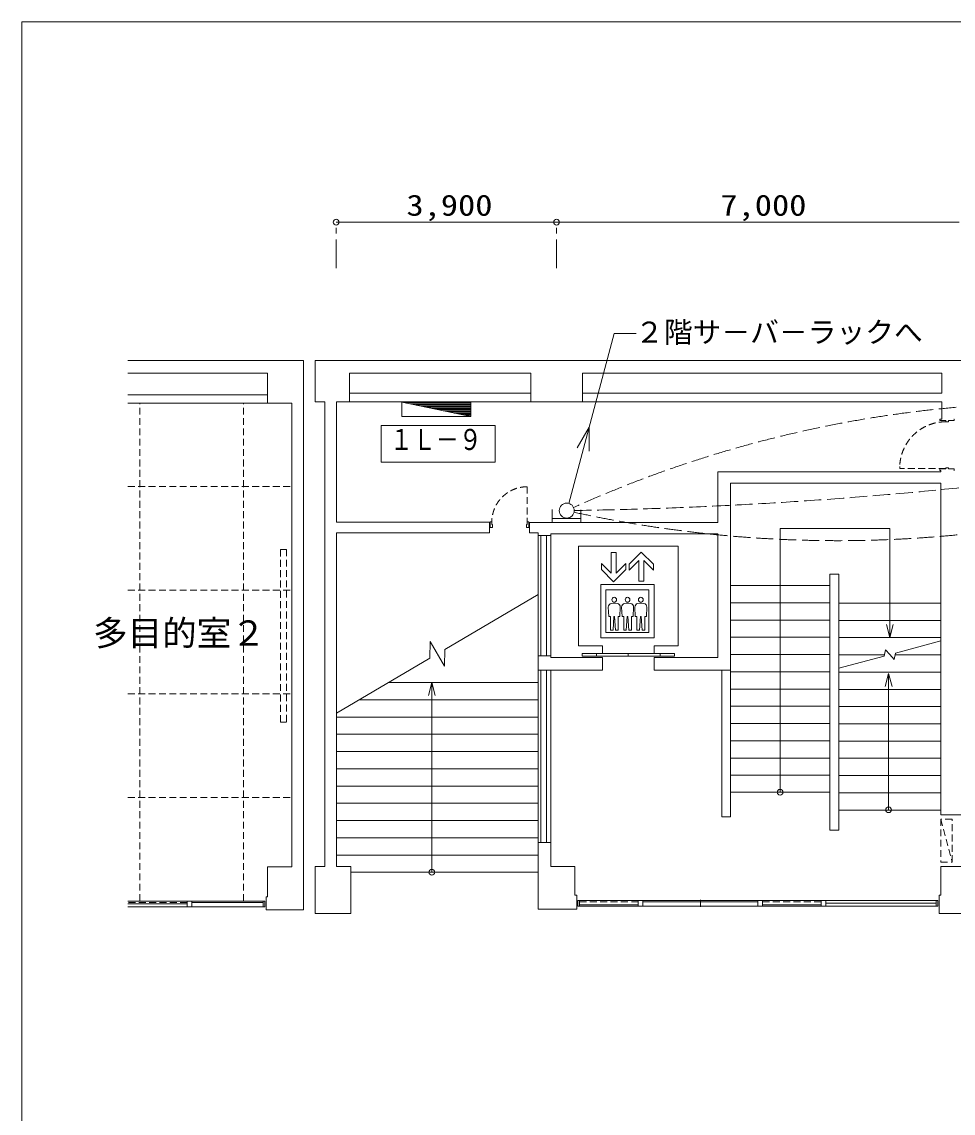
# Model space of a CAD drawing. Units: millimetres, scale not verified. Extents: x -9667 to 46333, y -21730 to 17470.
# Drawn here: x -9667 to 6527, y -1511 to 17470 of the extents above; entities that cross this region are included whole.
import ezdxf
from ezdxf.enums import TextEntityAlignment as Align

# ---------------------------------------------------------------- set-up
doc = ezdxf.new("R2010")
doc.units = ezdxf.units.MM
doc.header["$LTSCALE"] = 100
for name, pattern in [('CHAIN1', [8, 5, -1, 1, -1]), ('DASHED1', [1.8, 1.2, -0.6]), ('DASHED3', [4, 3, -1])]:
    doc.linetypes.add(name, pattern=pattern)
for name, color, linetype, lineweight in [('0-0', 7, 'Continuous', 18), ('0-1', 4, 'Continuous', 18), ('0-8', 7, 'Continuous', 18), ('0-F', 4, 'DASHED1', 18), ('2-0', 7, 'Continuous', 18), ('8-8', 7, 'Continuous', 18), ('F-F', 7, 'Continuous', 18)]:
    doc.layers.add(name, color=color, linetype=linetype, lineweight=lineweight)
doc.styles.add('HGｺﾞｼｯｸE', font='')
doc.styles.add('ＭＳ ゴシック', font='')
doc.styles.get('HGｺﾞｼｯｸE').set_extended_font_data('HGｺﾞｼｯｸE')
doc.styles.get('ＭＳ ゴシック').set_extended_font_data('MS Gothic')

msp = doc.modelspace()

# ---------------------------------------------------------------- linework, layer by layer
at = {"layer": '0-0'}
for p, q in [((24931.1, 11580.1), (-4568.1, 11580.1)), ((-3968.1, 10860), (-3968.1, 11360)), ((-3968.1, 11360), (-818.4, 11360)), ((-818.4, 11359.8), (-818.4, 10859.2)), ((81.6, 10860), (81.6, 11360)), ((-818.4, 11009.2), (-3968.1, 11009.2)), ((-3968.1, 10860), (-4198.1, 10860)), ((-818.4, 10859.2), (-3968.1, 10859.2)), ((81.6, 10860), (-818.4, 10860)), ((6398.2, 9693.4), (6296.2, 9693.4)), ((6398.2, 9713.4), (6398.2, 9693.4)), ((6311.1, 9644.6), (2435.3, 9644.6)), ((6311.1, 9644.6), (6311.1, 9668.4)), ((6311.1, 9444.6), (6311.1, 3679.6)), ((-1522.3, 8774.6), (-1522.3, 8674.6)), ((-852.3, 8674.6), (-852.3, 8774.6)), ((-837.3, 8764.7), (-837.3, 8584.7)), ((-4198.1, 8584.7), (-1537.3, 8584.7)), ((-1522.3, 8674.6), (-1482.3, 8674.6)), ((-892.3, 8674.6), (-852.3, 8674.6)), ((-687.3, 8584.7), (-837.3, 8584.7)), ((-687.3, 6444.1), (-687.3, 8584.7)), ((-468.9, 8564.7), (2434.4, 8564.6)), ((-468.9, 6444.1), (-468.9, 8564.7)), ((2434.4, 8564.6), (2434.4, 6414.6)), ((3517.8, 7845.1), (3517.8, 8659.9)), ((3517.8, 8659.9), (5426.1, 8659.9)), ((5426.1, 8659.9), (5426.1, 6760.2)), ((-687.3, 8534.1), (-468.9, 8534.1)), ((-643.8, 6444.1), (-643.8, 8534.1)), ((-543.8, 8534.1), (-543.8, 6444.1)), ((11.2, 8350.3), (1746.2, 8350.3)), ((11.2, 6614.9), (11.2, 8350.3)), ((1746.2, 6614.9), (1746.2, 8350.3)), ((2654.4, 7665.1), (4381.2, 7665.1)), ((-687.3, 7507.6), (-2313.2, 6554)), ((4381.2, 7365.1), (2654.4, 7365.1)), ((6311.1, 7360.2), (4541.1, 7360.2)), ((2654.4, 7065.1), (4381.2, 7065.1)), ((4541.1, 7060.2), (6311.1, 7060.2)), ((4381.2, 6765.1), (2654.4, 6765.1)), ((6311.1, 6760.2), (4541.1, 6760.2)), ((5522.7, 6491.3), (6311.1, 6702.6)), ((11.2, 6614.9), (427.1, 6614.9)), ((77.8, 6484.7), (1679.7, 6484.7)), ((77.8, 6484.7), (77.8, 6434.7)), ((327.1, 6434.7), (327.1, 6484.7)), ((427.1, 6484.7), (427.1, 6614.9)), ((878.7, 6484.7), (878.7, 6434.7)), ((1330.3, 6614.9), (1746.2, 6614.9)), ((1330.3, 6484.7), (1330.3, 6614.8)), ((1430.3, 6434.7), (1430.3, 6484.7)), ((1679.7, 6484.7), (1679.7, 6434.7)), ((4381.2, 6465.1), (2654.4, 6465.1)), ((5333.7, 6460.2), (4541.1, 6460.2)), ((6311.1, 6460.2), (5516.3, 6460.2)), ((-2572.2, 6402), (-4198.1, 5448.4)), ((-687.3, 3234.5), (-687.3, 6444.1)), ((427.1, 6414.6), (-468.9, 6414.7)), ((77.8, 6434.7), (1679.7, 6434.7)), ((427.1, 6414.6), (427.1, 6194.6)), ((4541.2, 6228.3), (5329.5, 6439.6)), ((-468.8, 6194.5), (-687.3, 6194.5)), ((-643.8, 6194.5), (-643.8, 3194.5)), ((-543.8, 3194.5), (-543.8, 6194.5)), ((-468.9, 6194.7), (427.1, 6194.6)), ((-468.9, 3194.5), (-468.9, 6194.5)), ((2504.4, 3644.6), (2504.4, 6194.6)), ((2654.4, 3644.6), (2654.4, 6194.6)), ((2654.4, 6165.1), (4381.2, 6165.1)), ((4541.1, 6160.2), (6311.1, 6160.2)), ((5404.3, 6134.5), (5404.3, 3760)), ((-3294.6, 5978.3), (-687.3, 5978.3)), ((-2477.3, 5753.3), (-2537.6, 5978.3)), ((4381.2, 5865.1), (2654.4, 5865.1)), ((6311.1, 5860.1), (4541.1, 5860.1)), ((-687.3, 5678.3), (-3806.1, 5678.3)), ((2654.4, 5565.1), (4381.2, 5565.1)), ((4541.1, 5560.1), (6311.1, 5560.1)), ((-4198.1, 5378.3), (-687.3, 5378.3)), ((4381.2, 5265.1), (2654.4, 5265.1)), ((6311.1, 5260.1), (4541.1, 5260.1)), ((-687.3, 5078.3), (-4198.1, 5078.3)), ((2654.4, 4965.1), (4381.2, 4965.1)), ((4541.1, 4960.1), (6311.1, 4960.1)), ((-4198.1, 4778.3), (-687.3, 4778.3)), ((4381.2, 4665.1), (2654.4, 4665.1)), ((6311.1, 4660.1), (4541.1, 4660.1)), ((-687.3, 4478.3), (-4198.1, 4478.3)), ((-4198.1, 4178.3), (-687.3, 4178.3)), ((4381.2, 4365.1), (2654.4, 4365.1)), ((6311.1, 4360.1), (4541.1, 4360.1)), ((2654.4, 4070.1), (4381.2, 4070.1)), ((4541.2, 4060.1), (6311.1, 4060.1)), ((-687.3, 3878.3), (-4198.1, 3878.3)), ((2654.4, 3644.6), (2504.4, 3644.6)), ((6311.1, 3760), (4541.2, 3760)), ((6761.2, 3679.6), (6311.1, 3679.6)), ((-4198.1, 3578.3), (-687.3, 3578.3)), ((-687.3, 3278.3), (-4198.1, 3278.3)), ((-687.3, 3234.5), (-687.3, 2038.7)), ((-687.3, 3194.5), (-468.8, 3194.5)), ((-468.9, 2779.6), (-468.9, 3194.5)), ((-4198.1, 2978.3), (-687.3, 2978.3)), ((-4568.1, 2778.6), (-4568.1, 1963.8)), ((-3948.1, 1963.8), (-3948.1, 2778.6)), ((-687.3, 2678.3), (-3948.1, 2678.3)), ((6761.2, 2779.6), (6311.2, 2779.6)), ((6311.2, 2279.2), (6311.2, 2779.6)), ((6281.2, 2279.2), (6311.2, 2279.2)), ((1.2, 2189.2), (6261.2, 2189.2)), ((1.2, 2089.2), (1.2, 2189.2)), ((6261.2, 2089.2), (1.2, 2089.2)), ((31.2, 2189.2), (31.2, 2089.2)), ((1051.2, 2114.2), (31.2, 2114.2)), ((1051.2, 2189.2), (1051.2, 2089.2)), ((1131.2, 2189.2), (1131.2, 2089.2)), ((3131.2, 2164.2), (1131.2, 2164.2)), ((2131.2, 2199.2), (2131.2, 2079.2)), ((3131.2, 2089.2), (3131.2, 2189.2)), ((3211.2, 2089.2), (3211.2, 2189.2)), ((4231.2, 2114.2), (3211.2, 2114.2)), ((4231.2, 2089.2), (4231.2, 2189.2)), ((4311.2, 2189.2), (4311.2, 2089.2)), ((6231.2, 2139.2), (4311.2, 2139.2)), ((6231.2, 2089.2), (6231.2, 2189.2)), ((6261.2, 2189.2), (6261.2, 2089.2)), ((-4568.1, 1963.8), (-3948.1, 1963.8))]:
    msp.add_line(p, q, dxfattribs=at)
at = {"layer": '0-0', "linetype": 'DASHED1'}
for p, q in [((5598.2, 9698.4), (5598.2, 9733.4)), ((6398.2, 9698.4), (5598.4, 9698.4)), ((-880.3, 9383.6), (-880.3, 8724.6)), ((6311.1, 3604.6), (6511, 2854.6)), ((31.2, 2139.2), (31.2, 2189.2)), ((31.2, 2164.2), (1051.2, 2164.2)), ((3211.2, 2164.2), (4231.2, 2164.2))]:
    msp.add_line(p, q, dxfattribs=at)
at = {"layer": '0-0', "linetype": 'DASHED3'}
msp.add_line((-18.8, 2079.2), (-18.8, 2058.7), dxfattribs=at)
at = {"layer": '0-0'}
for points in [[(-4568.1, 11580.1), (-4568.1, 10860), (-4398.1, 10860)], [(81.6, 11360), (6331.1, 11359.9), (6331.1, 11009.1), (81.6, 11009.1)], [(-4398.1, 10860), (-4398.1, 2778.6), (-4568.1, 2778.6)], [(-1537.3, 8584.7), (-1537.3, 8764.7), (-4198.1, 8764.7), (-4198.1, 10860)], [(6296.2, 10558.4), (6331.1, 10558.4), (6331.1, 10860.1), (81.6, 10860.1)], [(6536.4, 10558.4), (6546.2, 10558.4), (6546.2, 10533.4), (6444.2, 10533.4), (6444.2, 10513.4), (6398.2, 10513.4), (6398.2, 10533.4), (6296.2, 10533.4), (6296.2, 10558.4)], [(6296.2, 9693.4), (6296.2, 9668.4), (6311.1, 9668.4)], [(6536.4, 9668.4), (6546.2, 9668.4), (6546.2, 9693.4), (6444.2, 9693.4), (6444.2, 9713.4), (6398.2, 9713.4)], [(2435.3, 9644.6), (2435.3, 8764.6), (-837.3, 8764.6)], [(2654.4, 6194.6), (2654.4, 9444.6), (6311.1, 9444.6)], [(-1482.3, 8674.6), (-1482.3, 8724.6), (-1497.3, 8724.6), (-1497.3, 8774.6), (-1522.3, 8774.6)], [(-852.3, 8774.6), (-877.3, 8774.6), (-877.3, 8724.6), (-892.3, 8724.6), (-892.3, 8674.6)], [(-3948.1, 2778.6), (-4198.1, 2778.6), (-4198.1, 8584.7)], [(3517.8, 7845.1), (3517.8, 6961.3), (3517.8, 4070.1)], [(5365.7, 6985.7), (5426.1, 6760.2), (5486.5, 6985.7)], [(-2312.7, 6553.1), (-2317.6, 6261.2), (-2567.8, 6694.8), (-2572.8, 6402.9)], [(5329.5, 6439.6), (5351.9, 6549.1), (5426.1, 6465.4), (5500.3, 6381.8), (5522.7, 6491.3)], [(-468.9, 6414.7), (-468.9, 6444.1), (-687.3, 6444.1)], [(2434.4, 6414.6), (1330.3, 6414.6), (1330.3, 6194.6), (2654.4, 6194.6)], [(5344, 5909.5), (5404.3, 6134.5), (5464.6, 5909.5)], [(-2537.7, 2678.3), (-2537.6, 5978.3), (-2597.9, 5753.3)], [(-18.8, 2279.2), (-48.8, 2279.2), (-48.8, 2778.7), (-468.9, 2778.7)], [(-687.3, 2038.7), (-18.8, 2038.7), (-18.8, 2279.2)], [(6518.7, 1964.2), (6281.2, 1964.2), (6281.2, 2279.2)], [(7021, 2079.2), (7021, 1963.8), (6518.7, 1963.8)]]:
    msp.add_lwpolyline(points, dxfattribs=at)
msp.add_lwpolyline([(4541.2, 3410), (4381.2, 3410), (4381.2, 7865.1), (4541.2, 7865.1)], close=True, dxfattribs=at)
at = {"layer": '0-0', "linetype": 'DASHED1'}
msp.add_lwpolyline([(6311, 2854.6), (6511, 2854.6), (6511.1, 3604.6), (6311.1, 3604.6)], close=True, dxfattribs=at)
at = {"layer": '0-0'}
for centre in [(3517.8, 4070.1), (5404.3, 3765.1), (-2537.7, 2678.3)]:
    msp.add_circle(centre, 50, dxfattribs=at)
at = {"layer": '0-0', "linetype": 'DASHED1'}
for centre, radius, end in [((6398.2, 9713.4), 800, 178.56744), ((-880.3, 8769.6), 614, 180)]:
    msp.add_arc(centre, radius, 90, end, dxfattribs=at)
at = {"layer": '0-1'}
for p, q in [((-368.8, 13985.6), (-4200.8, 13985.6)), ((6631.2, 13985.8), (-368.8, 13985.8))]:
    msp.add_line(p, q, dxfattribs=at)
at = {"layer": '0-1', "linetype": 'CHAIN1'}
for p, q in [((-4200.8, 13185.6), (-4200.8, 13985.6)), ((-368.8, 13185.6), (-368.8, 13985.6))]:
    msp.add_line(p, q, dxfattribs=at)
at = {"layer": '0-1'}
for centre in [(-4200.8, 13985.8), (-368.8, 13985.9)]:
    msp.add_circle(centre, 50, dxfattribs=at)
at = {"layer": '0-8', "linetype": 'DASHED1'}
for p, q in [((-4769.1, 10859.7), (-4769.1, 11560.1)), ((-5167.5, 5291.2), (-5167.5, 8294.8)), ((-5067.4, 5291.2), (-5167.5, 5291.2)), ((-4769.1, 2748.6), (-4769.1, 2047.7)), ((-6791.5, 2153.5), (-7822, 2153.5))]:
    msp.add_line(p, q, dxfattribs=at)
at = {"layer": '0-8'}
for p, q in [((-7822, 11360.3), (-5394.8, 11360.3)), ((-5394.8, 11360.3), (-5394.8, 10834.6)), ((-7822, 10984.7), (-5394.8, 10984.6)), ((-7822, 10834.7), (-5394.8, 10834.6)), ((-5394.8, 2773.6), (-4974.3, 2773.6)), ((-5469.9, 2178.5), (-7822, 2178.5)), ((-6791.5, 2128.5), (-7822, 2128.5)), ((-6791.5, 2078.4), (-6791.5, 2178.5)), ((-6711.4, 2078.4), (-6711.4, 2178.5)), ((-5469.9, 2153.5), (-6711.4, 2153.5)), ((-5469.9, 2178.5), (-5469.9, 2078.4)), ((-5439.9, 2178.5), (-5469.9, 2178.5)), ((-5439.9, 2078.4), (-5439.9, 2178.5)), ((-7822, 2078.4), (-5469.9, 2078.4)), ((-5469.9, 2078.4), (-5439.9, 2078.4))]:
    msp.add_line(p, q, dxfattribs=at)
for points in [[(-7822, 11580.1), (-4769.1, 11580.1), (-4769.1, 2027.7)], [(-5393, 10834.6), (-4974.3, 10834.6), (-4974.3, 2773.6)], [(-5394.8, 2773.6), (-5394.8, 2248.6), (-5419.8, 2248.6), (-5419.8, 2027.7), (-4769.1, 2027.7)]]:
    msp.add_lwpolyline(points, dxfattribs=at)
at = {"layer": '0-8', "linetype": 'DASHED1'}
msp.add_lwpolyline([(-5167.5, 8294.8), (-5067.4, 8294.8), (-5067.4, 5291.2)], dxfattribs=at)
at = {"layer": '0-F'}
for p, q in [((-7617.6, 2178.5), (-7617.6, 10834.7)), ((-5815.5, 2178.5), (-5815.5, 10834.6)), ((-7822, 9387.4), (-4974.3, 9387.4)), ((-7822, 7585.3), (-4974.3, 7585.3)), ((-7822, 5783.1), (-4974.3, 5783.1)), ((-7822, 3981), (-4974.3, 3981))]:
    msp.add_line(p, q, dxfattribs=at)
at = {"layer": '2-0'}
for p, q in [((529.4, 7288.5), (537.8, 7128.3)), ((760.8, 7288.5), (769.2, 7128.3)), ((992.2, 7288.5), (1000.6, 7128.3))]:
    msp.add_line(p, q, dxfattribs=at)
for points in [[(834.4, 7942), (834.4, 8047.6), (665.7, 7878.9), (665.7, 8237.4), (581.4, 8237.4), (581.4, 7878.9), (412.6, 8047.6), (412.6, 7942), (623.5, 7731.1)], [(1061.8, 8100.7), (1061.8, 7742.2), (1146.1, 7742.2), (1146.1, 8100.7), (1314.9, 7932), (1314.9, 8037.6), (1104, 8248.4), (893.1, 8037.6), (893.1, 7932)], [(399.3, 7680.6), (399.3, 6757.2), (1326.4, 6757.2), (1326.4, 7680.6)], [(1237.9, 6845.7), (487.8, 6845.7), (487.8, 7592.1), (1237.9, 7592.1)]]:
    msp.add_lwpolyline(points, close=True, dxfattribs=at)
for points in [[(537.8, 7128.3), (566.5, 7128.3), (566.5, 6889.3), (612.7, 6889.3), (629.5, 7128.3), (637.8, 7128.3), (654.6, 6889.3), (700.8, 6889.3), (700.8, 7128.3), (729.5, 7128.3), (737.9, 7288.5)], [(769.2, 7128.3), (798, 7128.3), (798, 6889.3), (844.1, 6889.3), (860.8, 7128.3), (869.2, 7128.3), (886, 6889.3), (932.1, 6889.3), (932.1, 7128.3), (960.9, 7128.3), (969.3, 7288.5)], [(1000.6, 7128.3), (1029.4, 7128.3), (1029.4, 6889.3), (1075.5, 6889.3), (1092.3, 7128.3), (1100.6, 7128.3), (1117.4, 6889.3), (1163.5, 6889.3), (1163.5, 7128.3), (1192.3, 7128.3), (1200.7, 7288.5)]]:
    msp.add_lwpolyline(points, dxfattribs=at)
for centre, radius, start, end in [((635.3, 7417.2), 43.6, 92.20086, 177.88117), ((635.3, 7420.5), 43.6, 182.12876, 267.78921), ((632, 7417.2), 43.6, 2.14992, 87.85008), ((632, 7420.5), 43.6, 272.16978, 357.83022), ((866.7, 7417.2), 43.6, 92.15985, 177.84015), ((866.7, 7420.5), 43.6, 182.16978, 267.83022), ((863.4, 7417.2), 43.6, 2.14992, 87.85008), ((863.4, 7420.5), 43.6, 272.16978, 357.83022), ((1098.1, 7417.2), 43.6, 92.15985, 177.84015), ((1098.1, 7420.5), 43.6, 182.16978, 267.83022), ((1094.8, 7417.2), 43.6, 2.15985, 87.84015), ((1094.8, 7420.5), 43.6, 272.14992, 357.85008), ((594.3, 7291.1), 65, 100.22039, 182.28379), ((633.5, 7016.8), 342, 89.98155, 98.52612), ((632.8, 7004.5), 354.4, 81.62265, 89.86968), ((672.8, 7291), 65.1, 357.818, 79.74064), ((825.8, 7291.1), 65, 100.23045, 182.27374), ((864.9, 7016.8), 342, 89.98155, 98.52612), ((864.2, 7004.5), 354.4, 81.62265, 89.86968), ((904.3, 7291), 65.1, 357.818, 79.74064), ((1057.2, 7291.1), 65, 100.23045, 182.27374), ((1096.3, 7016.8), 342, 89.98155, 98.52612), ((1095.4, 7001.5), 357.3, 81.65698, 89.83535), ((1135.6, 7291), 65.1, 357.79664, 79.69917)]:
    msp.add_arc(centre, radius, start, end, dxfattribs=at)
at = {"layer": '8-8'}
for p, q in [((-158, 9094.2), (634, 12050.1)), ((1012.6, 12050.1), (634, 12050.1)), ((-3060.9, 10856.2), (-3060.9, 10606.2)), ((-1860.9, 10856.2), (-3060.9, 10856.2)), ((-1860.9, 10846.2), (-3012.9, 10846.2)), ((-1860.9, 10826.2), (-2916.9, 10826.2)), ((-1860.9, 10806.2), (-2820.9, 10806.2)), ((-1860.9, 10786.2), (-2724.9, 10786.2)), ((-1860.9, 10766.2), (-2628.9, 10766.2)), ((-1860.9, 10746.2), (-2532.9, 10746.2)), ((-1860.9, 10726.2), (-2436.9, 10726.2)), ((-1860.9, 10706.2), (-2340.9, 10706.2)), ((-1860.9, 10686.2), (-2244.9, 10686.2)), ((-1860.9, 10666.2), (-2148.9, 10666.2)), ((-1860.9, 10646.2), (-2052.9, 10646.2)), ((-3418.8, 9809.4), (-3418.8, 10449.4)), ((-1436.6, 10449.4), (-3418.8, 10449.4)), ((-1860.9, 10606.2), (-3060.9, 10606.2)), ((-1860.9, 10626.2), (-1956.9, 10626.2)), ((-1436.6, 9809.4), (-1436.6, 10449.4)), ((-10.5, 10058.9), (196.6, 10417.5)), ((196.6, 10003.4), (196.6, 10417.5)), ((-1436.6, 9809.4), (-3418.8, 9809.4)), ((-443.9, 8765), (-443.9, 8985.3)), ((55.5, 8762.6), (55.5, 8982.9)), ((-444.2, 8833.6), (55.8, 8833.6))]:
    msp.add_line(p, q, dxfattribs=at)
msp.add_lwpolyline([(-1860.9, 10856.2), (-1860.9, 10606.2), (-3060.9, 10856.2)], dxfattribs=at)
msp.add_circle((-191.7, 8968.6), 130, dxfattribs=at)
at = {"layer": '8-8', "linetype": 'DASHED3'}
for centre, radius, start, end in [((8398.5, -9747.3), 20593.1, 93.95474, 114.29239), ((4519.7, 29931.6), 21485.9, 257.6801, 288.92814), ((-1273.8, 86704.1), 77743, 270.89339, 277.58333)]:
    msp.add_arc(centre, radius, start, end, dxfattribs=at)
at = {"layer": 'F-F'}
msp.add_lwpolyline([(46332.8, 17469.6), (-9667.2, 17469.6), (-9667.2, -21730.4)], dxfattribs=at)

# ---------------------------------------------------------------- texts
at = {"layer": '0-1', "style": 'ＭＳ ゴシック', "width": 1.2}
for s, p in [('3,900', (-2979.9, 13987)), ('7,000', (2479.3, 13987))]:
    msp.add_text(s, height=366.6, dxfattribs=at).set_placement(p, align=Align.BOTTOM_LEFT)
at = {"layer": '0-8', "style": 'HGｺﾞｼｯｸE'}
for s, height, p in [('２階サ－バ－ラックへ', 366.6, (997.2, 11779.3)), ('多目的室２', 439.9, (-8427, 6486.9))]:
    msp.add_text(s, height=height, dxfattribs=at).set_placement(p, align=Align.BOTTOM_LEFT)
at = {"layer": '8-8', "style": 'ＭＳ ゴシック', "width": 0.8}
msp.add_text('１Ｌ－９', height=366.6, dxfattribs=at).set_placement((-3267.7, 9912.6), align=Align.BOTTOM_LEFT)

doc.saveas('drawing.dxf')
